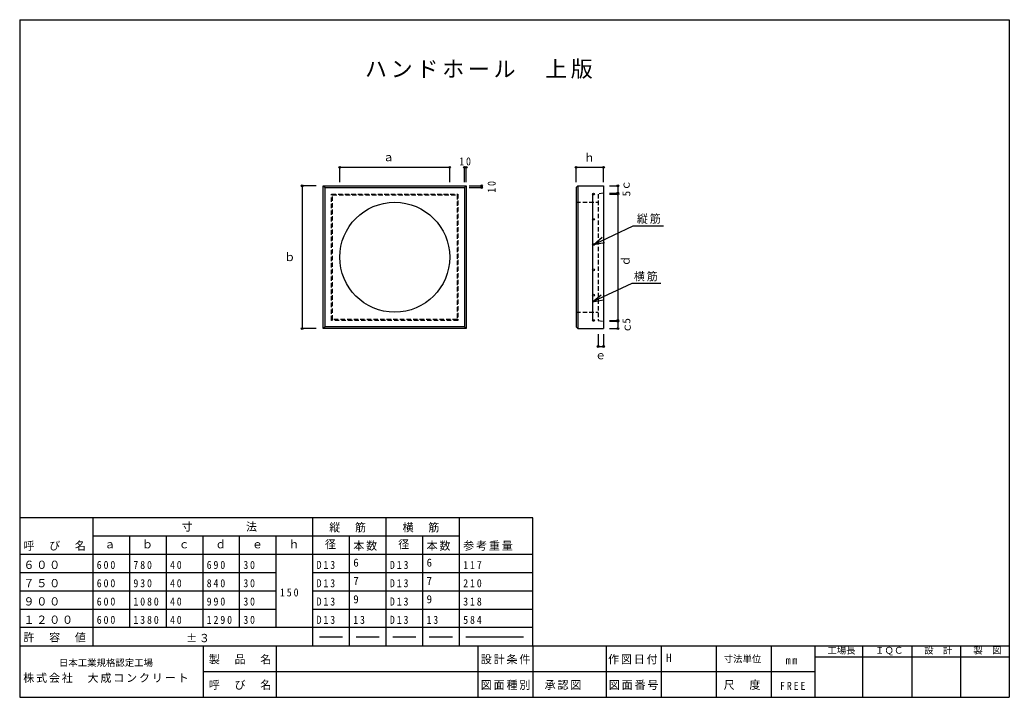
# Model space of a CAD drawing. Units: millimetres, scale not verified. Extents: x -2700 to 2700, y -1900 to 1800.
import ezdxf
from ezdxf.enums import TextEntityAlignment as Align

# ---------------------------------------------------------------- set-up
doc = ezdxf.new("R2010")
doc.units = ezdxf.units.MM
doc.header["$LTSCALE"] = 20
doc.header["$PDMODE"] = 32
doc.header["$PDSIZE"] = 10
doc.linetypes.add('DASHED1', pattern=[1.8, 1.2, -0.6])
for name, color, linetype in [('0-0', 7, 'Continuous'), ('0-3', 7, 'Continuous'), ('F-0', 2, 'Continuous')]:
    doc.layers.add(name, color=color, linetype=linetype)
doc.styles.add('ＭＳ ゴシック', font='')
doc.styles.get('ＭＳ ゴシック').set_extended_font_data('MS Gothic')

msp = doc.modelspace()

# ---------------------------------------------------------------- linework, layer by layer
at = {"layer": '0-0'}
for p, q in [((-353.75, 912.27), (-353.75, 994.15)), ((-273.75, 994.15), (-263.75, 994.15)), ((-273.75, 912.27), (-273.75, 994.15)), ((-263.75, 912.27), (-263.75, 994.15)), ((336.25, 994.15), (486.25, 994.15)), ((336.25, 912.27), (336.25, 994.15)), ((486.25, 912.27), (486.25, 994.15)), ((-1159.25, 893.17), (-1159.25, 113.17)), ((-1083.01, 893.17), (-1159.25, 893.17)), ((-1043.75, 113.17), (-1043.75, 893.17)), ((-1043.75, 893.17), (-263.75, 893.17)), ((-1043.75, 893.17), (-1033.75, 883.17)), ((-1033.75, 123.17), (-1033.75, 883.17)), ((-263.75, 893.17), (-273.75, 883.17)), ((-263.75, 893.17), (-263.75, 113.17)), ((-246.51, 893.17), (-179.17, 893.17)), ((-246.51, 883.17), (-179.17, 883.17)), ((-179.17, 893.17), (-179.17, 883.17)), ((346.26, 893.17), (336.25, 883.17)), ((336.25, 883.17), (336.25, 123.17)), ((346.26, 893.17), (486.25, 893.17)), ((346.26, 893.17), (346.26, 113.17)), ((486.25, 893.17), (486.25, 113.17)), ((518.45, 893.17), (563.7, 893.17)), ((563.7, 893.17), (563.7, 853.17)), ((518.45, 848.17), (563.7, 848.17)), ((563.7, 848.17), (563.7, 158.17)), ((432.59, 573.1), (647.19, 673.96)), ((647.19, 673.96), (812.4, 673.96)), ((432.59, 573.1), (478.43, 611.8)), ((432.59, 573.1), (491.64, 583.69)), ((426.26, 259.39), (485.31, 269.99)), ((-1083.01, 113.17), (-1159.25, 113.17)), ((-1033.75, 123.17), (-1043.75, 113.17)), ((-263.75, 113.17), (-1043.75, 113.17)), ((-273.75, 123.17), (-1033.75, 123.17)), ((-273.75, 123.17), (-263.75, 113.17)), ((336.25, 123.17), (346.26, 113.17)), ((346.26, 113.17), (486.25, 113.17)), ((518.45, 158.17), (563.7, 158.17)), ((518.45, 113.17), (563.7, 113.17)), ((563.7, 158.17), (563.7, 153.17)), ((456.26, 83.18), (456.26, 15.3)), ((486.25, 83.18), (486.25, 15.3)), ((456.26, 15.3), (486.25, 15.3))]:
    msp.add_line(p, q, dxfattribs=at)
at = {"layer": '0-0', "linetype": 'DASHED1'}
for p, q in [((-998.75, 848.17), (-993.75, 843.17)), ((-998.75, 158.17), (-998.75, 848.17)), ((-993.75, 163.17), (-993.75, 843.17)), ((-308.75, 848.17), (-313.75, 843.17)), ((336.25, 803.17), (456.26, 803.17)), ((-993.75, 163.17), (-998.75, 158.17)), ((-313.75, 163.17), (-993.75, 163.17)), ((-313.75, 163.17), (-308.75, 158.17)), ((336.25, 203.17), (456.26, 203.17)), ((-308.75, 158.17), (-998.75, 158.17))]:
    msp.add_line(p, q, dxfattribs=at)
at = {"layer": '0-0', "color": 2}
msp.add_line((426.26, 848.17), (426.26, 158.17), dxfattribs=at)
at = {"layer": '0-0'}
for points in [[(-953.75, 912.27), (-953.75, 994.15), (-353.75, 994.15)], [(-1033.75, 883.17), (-273.75, 883.17), (-273.75, 123.17)], [(518.45, 853.17), (563.7, 853.17), (563.7, 848.17)], [(798.97, 359.7), (639.66, 359.7), (426.26, 259.39), (472.1, 298.1)], [(518.45, 153.17), (563.7, 153.17), (563.7, 113.17)]]:
    msp.add_lwpolyline(points, dxfattribs=at)
at = {"layer": '0-0', "linetype": 'DASHED1'}
for points in [[(-998.75, 848.17), (-308.75, 848.17), (-308.75, 158.17)], [(-993.75, 843.17), (-313.75, 843.17), (-313.75, 163.17)], [(486.25, 853.17), (456.26, 848.17), (456.26, 158.17), (486.25, 153.17)]]:
    msp.add_lwpolyline(points, dxfattribs=at)
at = {"layer": '0-0', "color": 2}
for centre in [(431.26, 848.17), (431.26, 710.17), (431.26, 572.17), (431.26, 434.17), (431.26, 296.17), (431.26, 158.17)]:
    msp.add_circle(centre, 5, dxfattribs=at)
at = {"layer": '0-0'}
msp.add_circle((-653.75, 503.17), 300, dxfattribs=at)
for p in [(-953.75, 994.15), (-353.75, 994.15), (-273.75, 994.15), (-263.75, 994.15), (336.25, 994.15), (486.25, 994.15), (-1159.25, 893.17), (-179.17, 893.17), (-179.17, 883.17), (563.7, 893.17), (563.7, 853.17), (563.7, 848.17), (563.7, 158.17), (-1159.25, 113.17), (563.7, 153.17), (563.7, 113.17), (456.26, 15.3), (486.25, 15.3)]:
    msp.add_point(p, dxfattribs=at)
at = {"layer": '0-3'}
for p, q in [((100, -920), (-2700, -920)), ((-2300, -1620), (-2300, -920)), ((-1100, -1620), (-1100, -920)), ((-700, -1620), (-700, -920)), ((-300, -1620), (-300, -920)), ((100, -1620), (100, -920)), ((-300, -1020), (-2300, -1020)), ((-2100, -1520), (-2100, -1020)), ((-1900, -1520), (-1900, -1020)), ((-1700, -1520), (-1700, -1020)), ((-1500, -1520), (-1500, -1020)), ((-1300, -1520), (-1300, -1020)), ((-900, -1620), (-900, -1020)), ((-500, -1620), (-500, -1020)), ((100, -1120), (-2700, -1120)), ((-1300, -1220), (-2700, -1220)), ((100, -1220), (-1100, -1220)), ((-1300, -1320), (-2700, -1320)), ((100, -1320), (-1100, -1320)), ((-1300, -1420), (-2700, -1420)), ((100, -1420), (-1100, -1420)), ((100, -1520), (-2700, -1520)), ((-1064.88, -1570), (-938.45, -1570)), ((-864.88, -1570), (-738.45, -1570)), ((-664.88, -1570), (-538.45, -1570)), ((-464.88, -1570), (-338.45, -1570)), ((-264.88, -1570), (48.21, -1570))]:
    msp.add_line(p, q, dxfattribs=at)
at = {"layer": 'F-0'}
for p, q in [((-2700, 1800), (-2700, -1900)), ((-2700, 1800), (2700, 1800)), ((2700, 1800), (2700, -1900)), ((-2700, -1620), (2700, -1620)), ((-1700, -1620), (-1700, -1900)), ((-1300, -1620), (-1300, -1900)), ((-200, -1620), (-200, -1900)), ((100, -1620), (100, -1900)), ((500, -1620), (500, -1900)), ((800, -1620), (800, -1900)), ((1100, -1620), (1100, -1900)), ((1400, -1620), (1400, -1900)), ((1640, -1620), (1640, -1900)), ((1900, -1620), (1900, -1900)), ((2168, -1620), (2168, -1900)), ((2434, -1620), (2434, -1900)), ((1640, -1680), (2700, -1680)), ((-1700, -1760), (1640, -1760)), ((-2700, -1900), (2700, -1900))]:
    msp.add_line(p, q, dxfattribs=at)

# ---------------------------------------------------------------- texts
at = {"layer": '0-0', "style": 'ＭＳ ゴシック'}
for s, p in [('ａ', (-717.39, 1014.15)), ('ｈ', (378.64, 1011.69)), ('ｂ', (-1256.37, 468.88)), ('ｅ', (440.06, -67.46))]:
    msp.add_text(s, height=43.99, dxfattribs=at).set_placement(p, align=Align.BOTTOM_LEFT)
for s, p in [('ｃ', (641.85, 865.46)), ('5', (645.44, 835.67)), ('ｄ', (641.85, 453.1)), ('5', (645.44, 140.67)), ('ｃ', (647.7, 87.54))]:
    msp.add_text(s, height=43.99, rotation=90, dxfattribs=at).set_placement(p, align=Align.BOTTOM_LEFT)
at = {"layer": '0-0', "char_height": 43.99, "attachment_point": 7, "style": 'ＭＳ ゴシック'}
for s, insert in [('\\T1.36;\\W0.9;10', (-301.25, 1004.15)), ('\\T1.17;縦筋', (667.84, 685.76)), ('\\T1.17;横筋', (651.46, 371.5))]:
    msp.add_mtext(s, dxfattribs=dict(at, insert=insert))
at = {"layer": '0-0', "insert": (-102.47, 855.67), "char_height": 43.99, "attachment_point": 7, "rotation": 90, "style": 'ＭＳ ゴシック'}
msp.add_mtext('\\T1.36;\\W0.9;10', dxfattribs=at)
at = {"layer": '0-3', "style": 'ＭＳ ゴシック'}
for s, p in [('ａ', (-2238.41, -1100)), ('ｂ', (-2033.11, -1100)), ('ｃ', (-1833.11, -1100)), ('ｄ', (-1633.1, -1100)), ('ｅ', (-1433.11, -1100)), ('ｈ', (-1233.1, -1100)), ('径', (-1034.35, -1100)), ('径', (-634.35, -1100)), ('6', (-880, -1200)), ('6', (-480, -1200)), ('7', (-880, -1300)), ('7', (-480, -1300)), ('9', (-880, -1400)), ('9', (-480, -1400))]:
    msp.add_text(s, height=43.99, dxfattribs=at).set_placement(p, align=Align.BOTTOM_LEFT)
at = {"layer": '0-3', "color": 3, "insert": (-816.02, 1477.76), "char_height": 87.98, "attachment_point": 7, "style": 'ＭＳ ゴシック'}
msp.add_mtext('\\T1.17;ハンドホール\u3000上版', dxfattribs=at)
at = {"layer": '0-3', "char_height": 43.99, "attachment_point": 7, "style": 'ＭＳ ゴシック'}
for s, insert in [('\\T1.17;寸\u3000\u3000\u3000\u3000法', (-1816.29, -996.21)), ('\\T1.17;縦\u3000筋', (-1010.77, -1000)), ('\\T1.17;横\u3000筋', (-610.77, -1000)), ('\\T1.17;呼\u3000び\u3000名', (-2680, -1100)), ('\\T1.17;本数', (-880, -1100)), ('\\T1.17;本数', (-480, -1100)), ('\\T1.17;参考重量', (-280, -1100)), ('\\T1.17;６００', (-2680, -1200)), ('\\T1.38;\\W0.9;600', (-2280, -1200)), ('\\T1.38;\\W0.9;780', (-2080, -1200)), ('\\T1.36;\\W0.9;40', (-1880, -1200)), ('\\T1.38;\\W0.9;690', (-1680, -1200)), ('\\T1.36;\\W0.9;30', (-1480, -1200)), ('\\T1.38;\\W0.9;D13', (-1080, -1200)), ('\\T1.38;\\W0.9;D13', (-680, -1200)), ('\\T1.38;\\W0.9;117', (-280, -1200)), ('\\T1.17;７５０', (-2680, -1300)), ('\\T1.38;\\W0.9;600', (-2280, -1300)), ('\\T1.38;\\W0.9;930', (-2080, -1300)), ('\\T1.36;\\W0.9;40', (-1880, -1300)), ('\\T1.38;\\W0.9;840', (-1680, -1300)), ('\\T1.36;\\W0.9;30', (-1480, -1300)), ('\\T1.38;\\W0.9;D13', (-1080, -1300)), ('\\T1.38;\\W0.9;D13', (-680, -1300)), ('\\T1.38;\\W0.9;210', (-280, -1300)), ('\\T1.38;\\W0.9;150', (-1280, -1350.15)), ('\\T1.17;９００', (-2680, -1400)), ('\\T1.38;\\W0.9;600', (-2280, -1400)), ('\\T1.38;\\W0.9;1080', (-2080, -1400)), ('\\T1.36;\\W0.9;40', (-1880, -1400)), ('\\T1.38;\\W0.9;990', (-1680, -1400)), ('\\T1.36;\\W0.9;30', (-1480, -1400)), ('\\T1.38;\\W0.9;D13', (-1080, -1400)), ('\\T1.38;\\W0.9;D13', (-680, -1400)), ('\\T1.38;\\W0.9;318', (-280, -1400)), ('\\T1.17;１２００', (-2680, -1500)), ('\\T1.38;\\W0.9;600', (-2280, -1500)), ('\\T1.38;\\W0.9;1380', (-2080, -1500)), ('\\T1.36;\\W0.9;40', (-1880, -1500)), ('\\T1.38;\\W0.9;1290', (-1680, -1500)), ('\\T1.36;\\W0.9;30', (-1480, -1500)), ('\\T1.38;\\W0.9;D13', (-1080, -1500)), ('\\T1.36;\\W0.9;13', (-880, -1500)), ('\\T1.38;\\W0.9;D13', (-680, -1500)), ('\\T1.36;\\W0.9;13', (-480, -1500)), ('\\T1.38;\\W0.9;584', (-280, -1500)), ('\\T1.17;許\u3000容\u3000値', (-2680, -1600)), ('\\T1.17;±３', (-1792.53, -1600))]:
    msp.add_mtext(s, dxfattribs=dict(at, insert=insert))
at = {"layer": 'F-0', "color": 7, "style": 'ＭＳ ゴシック'}
msp.add_text('H', height=43.99, dxfattribs=at).set_placement((827.59, -1720), align=Align.BOTTOM_LEFT)
at = {"layer": 'F-0', "color": 4, "style": 'ＭＳ ゴシック'}
for s, p in [('寸法単位', (1141.75, -1720)), ('工場長', (1707.89, -1673.52)), ('ＩＱＣ', (1967.89, -1673.52)), ('設\u3000計', (2235.89, -1673.52)), ('製\u3000図', (2503.89, -1673.52)), ('日本工業規格認定工場', (-2486.22, -1741.22))]:
    msp.add_text(s, height=36.66, dxfattribs=at).set_placement(p, align=Align.BOTTOM_LEFT)
at = {"layer": 'F-0', "color": 7, "char_height": 43.99, "attachment_point": 7, "style": 'ＭＳ ゴシック'}
for s, insert in [('\\T1.17;製\u3000品\u3000名', (-1668.33, -1720)), ('\\T1.17;設計条件', (-184.1, -1720)), ('\\T1.17;作図日付', (510.71, -1720)), ('\\T1.36;\\W0.9;mm', (1480.31, -1720)), ('\\T1.17;株式会社\u3000大成コンクリート', (-2681.23, -1822.03)), ('\\T1.17;呼\u3000び\u3000名', (-1668.33, -1860)), ('\\T1.17;図面種別', (-184.1, -1860)), ('\\T1.17;承認図', (164.38, -1860)), ('\\T1.17;図面番号', (514.76, -1860)), ('\\T1.17;尺\u3000度', (1141.75, -1860)), ('\\T1.38;\\W0.9;FREE', (1449.2, -1860))]:
    msp.add_mtext(s, dxfattribs=dict(at, insert=insert))

doc.saveas('drawing.dxf')
